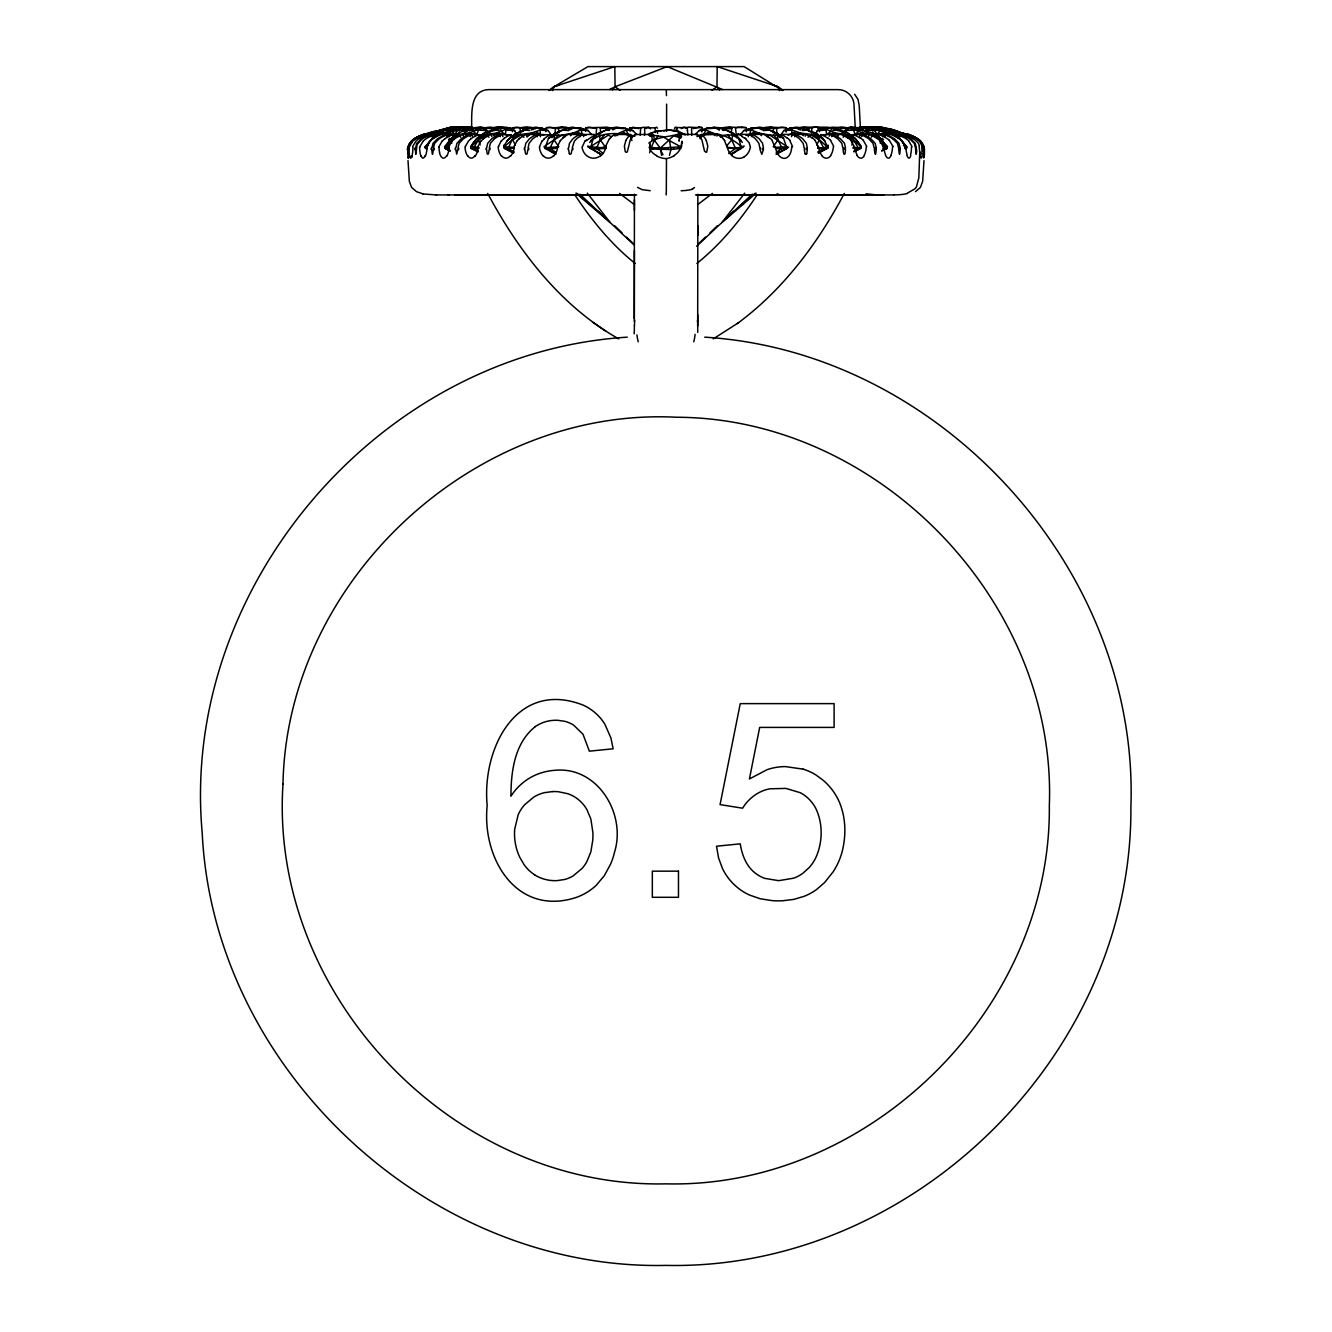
<?xml version="1.0" encoding="UTF-8"?>
<svg xmlns="http://www.w3.org/2000/svg" width="1332" height="1332" viewBox="0 0 1332 1332"><rect width="100%" height="100%" fill="white"/><g stroke="black" fill="none" stroke-linecap="round" stroke-linejoin="round"><path stroke-width="1.5" d="M634.282 332.85L634.398 325.624M634.282 318.581L634.382 250.25M634.315 321.495L634.415 199.783M634.415 210.339L634.415 194.189M673.443 156.177A36.63 28.238 -88.9 0 1 666.483 158.575L666.3 193.523M697.685 325.974L697.818 225.574M697.818 235.281L697.835 194.189M431.818 149.45L432.251 154.029M697.735 314.702L697.718 332.367M435.897 134.415L435.897 131.585M408.108 152.231L408.141 154.146L408.358 149.534M520.096 128.338L520.329 132.75M524.841 148.168L525.774 143.34L529.237 139.044A35.198 27.173 89.9 0 1 532.017 136.996L532.65 136.58A70.396 54.346 89.9 0 1 536.53 134.449L537.229 136.68M568.581 148.168L569.463 143.323L572.677 139.044A35.481 25.142 -89.4 0 1 575.258 136.996L579.42 134.432L580.053 136.68M651.914 135.648L652.147 140.326M876.306 149.467L875.673 154.046M867.032 131.685L867.315 128.754M657.475 128.172L656.443 127.123L655.311 128.138M719.68 89.927L716.966 86.78L717.215 66.6L778.138 86.78L782.95 90.526M415.467 149.484L415.684 154.062M819.53 131.685L819.796 128.738M486.63 148.152L487.678 143.34L491.475 139.044A35.764 30.42 -89.8 0 1 494.755 136.863L495.238 136.58M746.353 131.685L746.619 128.738M408.125 151.099L408.175 149.534M845.554 149.534L845.037 153.646A1.682 0.866 89 0 1 844.738 154.129M701.864 131.935L702.197 127.822L688.311 127.123L685.647 128.322M811.671 132.75L811.904 128.338M455.81 148.135L456.926 143.34L460.972 139.044A36.114 32.751 -89.9 0 1 464.685 136.746L464.951 136.58A69.48 63.004 -89.9 0 1 469.48 134.465L470.296 136.68M431.834 148.152L433.017 143.34L437.246 139.044A35.448 33.7 -89.7 0 1 440.892 136.863L441.441 136.58A69.464 66.051 -89.8 0 1 446.187 134.449L447.036 136.68M687.312 130.553L687.345 129.67A23.127 8.625 89.8 0 1 687.528 128.388M415.501 148.168L416.733 143.34L421.095 139.044A34.249 33.65 -89.6 0 1 424.392 137.113L425.457 136.563A69.564 68.365 -89.7 0 1 430.369 134.449L431.252 136.68M807.342 149.584L806.692 153.696M923.942 155.661L923.725 157.992L923.059 153.646M634.398 325.557L634.731 320.146M582.5 146.437L585.048 140.859M763.452 149.584L761.804 154.312L759.989 149.584M408.208 148.185L409.09 144.439M880.036 131.269L880.302 128.754M923.992 160.539L922.676 181.302L920.362 187.462L915.534 191.642M846.553 131.269L846.836 128.754M719.147 130.153L719.28 128.338M408.258 147.169L408.874 144.439L413.186 139.727M808.907 131.002L809.19 128.338M840.242 131.002L840.542 128.322M433.416 148.135L434.632 143.34L438.861 139.044A35.398 33.666 89.8 0 1 442.507 136.88L443.057 136.58A69.464 66.067 89.8 0 1 447.802 134.449L453.513 135.015M471.628 126.54C471.878 113.553 469.796 90.509 488.378 89.627L665.75 89.627M838.061 131.002L838.377 128.338M457.925 148.135L459.107 143.34L463.136 139.044A36.147 32.8 89.8 0 1 466.866 136.746L467.132 136.58A69.497 63.037 89.8 0 1 471.645 134.465L479.104 135.015M862.453 131.002L862.77 128.322M489.26 148.152L490.392 143.34L494.172 139.044A35.797 30.453 90 0 1 497.469 136.863L497.935 136.58A69.913 59.474 89.9 0 1 502.197 134.449L502.947 136.68M528.038 148.168L529.07 143.34L532.5 139.044A35.281 27.256 89.7 0 1 535.298 136.996L539.793 134.432L551.015 135.015M433.333 149.45L432.75 153.929M572.161 148.152L574.308 141.359A19.347 13.686 -89.4 0 1 576.573 138.878A35.964 25.508 -89.6 0 1 579.087 136.88L579.503 136.58A71.012 50.35 -89.6 0 1 583.1 134.449L594.388 134.432L595.387 137.795M409.174 148.268L409.274 146.836A5.561 4.712 -68.2 0 1 409.324 146.154L409.657 145.022M691.558 128.338L691.758 135.364M457.842 149.434L456.693 154.162L455.794 149.434M655.128 132.467L655.194 131.452A17.266 3.68 -85.9 0 0 655.261 128.371M763.153 130.036L763.253 128.754M450.183 150.982L444.938 148.351L445.77 146.004M489.177 149.484L488.494 153.596A1.698 0.899 -88.9 0 1 487.129 153.613L486.63 149.467M408.807 153.663L408.258 158.092M800.415 130.02L800.549 128.738M527.938 149.5L527.139 153.613A1.698 1.082 -88.9 0 1 525.507 153.646L524.858 149.5M873.276 130.436L873.476 128.754M572.077 149.484L571.162 153.596A1.665 1.215 -88.7 0 1 569.313 153.63M831.218 130.02L831.368 128.754M855.693 130.02L855.843 128.754M498.551 146.204L501.265 140.826M478.238 151.848L471.262 148.351L471.078 147.236M882.933 130.02L883.099 128.754M735.431 128.338L736.796 137.862L737.878 134.349L748.817 134.365A72.561 50.982 89.6 0 1 752.53 136.563L753.629 137.329A34.982 24.575 89.7 0 1 755.344 138.695L758.89 143.323L759.873 148.218M884.315 130.02L884.498 128.754M731.751 128.338L731.518 131.435A10.156 7.409 89.2 0 0 731.751 134.049M880.286 143.323L880.735 139.86L877.288 135.148L873.176 133.067L853.429 128.005L846.103 128.671M860.938 129.67L861.155 128.322M877.605 129.67C886.329 124.925 903.379 133.1 911.854 138.678L907.142 134.982L908.424 134.465A69.431 69.381 -88.4 0 1 913.336 136.563L914.851 137.129A33.65 33.633 88.3 0 1 917.964 139.044L918.913 139.727M701.465 134.965L717.498 134.382A72.278 48.518 -70.9 0 1 720.512 136.43M776.756 128.338L776.722 134.049M876.639 129.67L876.856 128.322M773.492 128.338L773.226 131.435A10.173 8.092 89.7 0 0 773.226 132.75M883.998 129.67L884.198 128.322M884.198 129.67L884.398 128.322M640.242 135.364L640.525 129.67A23.143 9.557 -89.2 0 0 640.559 128.272M897.019 134.415L897.502 131.585M555.278 134.049L555.244 128.338M785.963 127.739L786.113 132.101M697.036 136.696L697.402 134.382L699.417 136.447A45.471 17.849 89.5 0 1 700.665 138.012L701.381 139.044A21.145 8.275 89.4 0 1 701.981 140.16L704.478 151.032L706.093 152.364A1.748 1.349 88 0 0 706.743 151.965L707.825 146.204L706.326 140.526M730.669 147.652L728.321 147.369L728.154 148.285L738.694 147.652L744.205 146.02M730.552 148.351L732.933 147.652M732.767 148.568L736.779 148.568L736.946 147.652M736.779 148.568L738.694 147.652M738.561 148.351L740.259 147.369M731.351 154.229L741.375 148.385L738.86 138.295C729.12 127.905 712.12 125.258 699.167 130.569L695.121 134.565M730.469 154.412L742.707 146.82M742.54 147.735L743.556 146.57M679.187 140.826L679.42 134.449L697.152 134.382M787.911 147.719L787.329 146.786L775.474 147.352L775.291 148.252L781.401 148.918L788.527 147.236M779.57 148.535L779.753 147.619M783.183 148.535L783.366 147.619M785.997 148.252L786.196 147.352M776.29 154.212L787.012 148.351L783.516 138.278C773.359 128.804 756.759 124.908 743.822 130.586L740.376 134.582M427.139 148.535L425.474 148.318L425.324 146.786L435.298 135.148L460.123 128.005L465.118 128.505M681.801 141.725L680.802 148.351L670.945 149.517L650.615 149.001L654.362 140.31L658.208 135.981M819.863 147.636L817.665 148.252L819.863 147.636C822.36 149.084 830.136 145.088 828.071 147.719L818.681 152.88M819.696 148.318L821.727 147.619M817.765 152.048L824.791 147.619M824.591 148.535L825.99 147.636M825.84 148.318L827.022 147.352M818.331 153.047L827.488 148.351L828.337 145.205M605.727 146.087L609.523 138.511M514.219 146.204L517.266 140.443M748.8 134.482L748.184 136.68M751.864 136.68L752.497 134.365L763.819 134.365A71.978 51.998 -83 0 1 767.498 136.597L768.248 137.096A42.058 30.42 -82.6 0 1 768.814 137.512L769.263 137.862M852.963 148.268L859.923 147.636L860.788 146.004M854.761 148.318L856.526 147.636M854.045 150.849L859.023 147.636M858.807 148.535L859.923 147.636M859.756 148.318L860.622 147.352M853.762 151.848L860.738 148.351L861.105 146.537M855.227 151.082L860.738 148.351L861.205 146.803C853.712 132.001 834.615 125.807 819.063 128.988L828.238 128.005M415.967 154.013L417.099 144.439L422.061 139.044A35.048 34.449 89.6 0 1 425.607 136.98L426.407 136.563A69.547 68.365 89.6 0 1 431.318 134.449L435.015 135.015M787.179 138.095L786.529 137.612A42.358 30.27 83.7 0 0 785.63 136.98L785.014 136.563A71.578 51.215 83.9 0 0 781.118 134.432L792.207 134.382A71.578 55.261 -89.7 0 1 796.22 136.547L797.385 137.313A33.566 25.924 -89.7 0 1 799.683 139.028L803.146 143.323L804.178 148.202M669.463 155.345L670.945 149.517L669.497 140.692L662.737 136.613L653.679 135.364L649.8 136.397M717.465 134.465L717.016 136.064M916.299 153.963L916.499 149.467M881.817 150.982L887.062 148.351L885.097 148.918L884.331 147.619L887.462 146.786L877.288 135.148L863.386 133.067L849.383 128.005L844.505 130.586L853.496 130.103L855.144 134.432L863.386 133.067L866.1 135.148M886.03 148.535L886.279 147.619M886.23 146.004L887.062 148.351L883.316 150.166M887.062 148.351L887.462 146.786L875.257 135.148M905.843 138.262L906.676 135.148L907.941 135.148M903.412 145.205L906.543 148.252L904.861 148.535M905.211 147.219L904.495 146.004M905.56 148.901L906.126 146.803L906.526 148.318M906.193 148.535L906.676 146.786L896.702 135.148L881.118 130.103L868.198 127.855M792.174 134.499L791.491 136.68M807.358 148.202L806.409 143.323L802.946 139.044A33.467 25.824 -89.9 0 0 800.665 137.329L799.483 136.563A71.512 55.178 -89.9 0 0 795.47 134.382L805.843 134.382A70.829 57.709 -80 0 1 809.956 136.58L812.204 138.045M780.868 135.431L780.102 137.712M795.437 134.532L794.771 136.68M906.792 147.336L901.015 139.86L895.32 135.148L869.113 128.005L865.217 128.671M820.662 134.965L829.47 134.399M820.795 134.549L820.812 134.499A70.546 57.143 79.5 0 1 825.157 136.563L827.505 137.995M693.739 341.775L694.022 340.709A51.998 51.998 0 0 0 695.104 334.349M805.827 134.465L805.244 136.197M838.011 137.213L836.896 136.563A70.679 60.107 89.8 0 0 832.533 134.415L840.925 134.449A70.146 61.672 -78.8 0 1 845.337 136.563L847.801 138.045M832.483 134.549L831.751 136.68M852.913 134.965L860.372 134.415A69.947 63.47 -89.8 0 1 864.967 136.563L865.467 136.846A35.681 32.368 -89.8 0 1 868.98 139.028L873.009 143.34L874.192 148.152M853.046 134.532L853.063 134.482A69.813 61.089 78.8 0 1 857.608 136.58L860.239 138.078M851.847 145.055L853.446 139.86L850.865 135.165L835.364 133.067L823.043 128.005L817.332 130.586L815.767 133.916M820.545 135.414L820.162 136.563A10.506 9.84 61.7 0 1 819.863 137.546M860.355 134.465L859.706 136.264M876.289 148.152L875.174 143.34L871.128 139.044A35.614 32.301 89.9 0 0 867.632 136.863L867.115 136.58A69.897 63.403 89.8 0 0 862.537 134.432L869.213 134.432A69.464 64.419 -75.7 0 1 873.775 136.547L876.323 138.012A29.088 26.923 -77.2 0 1 877.888 138.994A19.264 17.749 -81.7 0 1 880.036 140.692M448.684 150.166L444.971 148.252L450.366 150.699M862.503 134.532L861.704 136.68M889.443 140.343A19.78 18.731 86.9 0 0 887.661 138.961A28.505 26.623 80.2 0 0 886.396 138.162L883.366 136.547A69.347 64.069 75.6 0 0 878.67 134.465L884.198 134.432A69.58 66.15 -89.8 0 1 888.977 136.563L889.51 136.863A35.514 33.766 -89.8 0 1 893.173 139.028M600.649 154.229L590.625 148.385L593.14 138.295C602.88 127.905 619.88 125.258 632.833 130.569L636.879 134.565M552.613 90.593L553.896 86.78L587.978 66.6L744.072 66.6L781.052 89.56M884.165 134.515L883.516 136.264M884.947 136.68L885.813 134.432L890.675 134.449A71.462 68.898 -68.4 0 1 895.187 136.43L898.65 138.362A27.939 26.89 -73.3 0 1 899.683 139.028A19.247 18.482 -78 0 1 901.914 140.726M885.763 134.549L885.78 134.515A69.564 66.117 89.8 0 1 890.575 136.563L891.125 136.863A35.531 33.766 89.8 0 1 894.771 139.028L899 143.34L900.182 148.152M897.002 134.982L900.682 134.449A69.414 68.232 -89.7 0 1 905.56 136.563L906.376 136.98A34.915 34.332 -89.6 0 1 909.906 139.028L914.268 143.34L915.534 148.152M852.763 135.431L851.831 137.712M900.665 134.482L899.799 136.68M900.765 136.68C902.53 131.252 909.889 137.146 913.586 139.044A16.9 16.7 -61.3 0 1 917.515 142.374M901.614 134.515L901.631 134.482A69.397 68.215 89.6 0 1 906.526 136.563L907.325 136.98A34.948 34.349 89.7 0 1 910.872 139.028L915.234 143.34L916.466 148.152M905.094 134.532L905.111 134.465A71.961 71.195 -89.5 0 1 909.723 136.43L909.939 136.547M905.66 134.982L907.641 134.465A71.262 70.596 -17.7 0 1 912.27 136.447L912.47 136.53M908.391 134.532L908.807 134.465A71.162 70.513 19.8 0 1 913.469 136.43M908.74 134.632L908.624 134.465A69.431 69.381 88 0 1 913.536 136.563L914.052 136.73M651.182 136.447L651.914 134.482L634.865 134.482M829.203 136.264L829.836 134.399A70.729 60.19 -89.9 0 1 834.198 136.563L835.314 137.213A33.916 28.871 -89.9 0 1 837.995 139.028L841.791 143.323L842.923 148.185M878.337 135.431L877.355 137.712M901.448 135.015L881.185 128.022M868.864 135.414L868.381 136.597M896.836 135.414L896.353 136.597M906.975 135.398L906.493 136.563M903.995 135.398L903.496 136.563M595.904 136.53L596.636 128.338M471.012 147.719L471.212 146.004M899.816 153.946L900.199 149.45M555.71 154.212L544.988 148.351L548.484 138.278C558.641 128.804 575.241 124.908 588.178 130.586L591.624 134.582M625.84 140.526L624.375 146.204L625.241 151.565A1.815 1.415 -87.6 0 0 627.339 151.815L630.186 140.126A20.862 8.159 -89.4 0 1 630.802 139.077L631.251 138.328A42.807 16.8 -89.5 0 1 632.717 136.48L634.681 135.015M409.873 144.489L410.755 142.957M513.32 152.88L504.512 148.351L504.445 145.904M816.649 145.055L819.263 139.86L816.083 133.067C806.959 130.486 795.637 124.892 786.563 129.803M844.322 193.44C817.848 243.273 783.066 289.91 737.295 323.576M893.039 131.585L891.458 134.415L887.745 130.103L880.286 130.503M503.929 147.719C505.511 135.814 531.052 122.661 545.304 129.803M828.071 147.719L814.468 135.148M425.807 148.535L425.324 146.786L435.298 135.148L447.302 133.067L454.961 134.432L457.592 130.103L462.887 128.005L466.783 128.671M882.533 138.228L880.569 140.543M425.208 147.336L430.985 139.86L436.68 135.148M677.305 131.851L677.838 131.052L685.73 134.715L679.853 133.566C669.53 137.296 658.125 136.147 648.767 143.057M779.353 137.246L783.832 130.586L790.375 128.005L791.974 130.103L800.632 133.067L817.665 135.148L825.091 141.042M756.709 195.521C739.976 220.729 720.545 244.472 696.852 263.47M448.468 142.424C455.86 130.519 472.76 127.123 485.897 128.671M815.134 134.432L816.083 133.067L822.926 138.278L827.838 146.786L822.593 149.833M478.821 147.352L470.879 146.786C478.305 131.985 497.469 125.941 512.937 128.988L499.4 127.156A43.939 39.843 -87.1 0 0 492.557 127.772M706.276 128.971L706.992 127.989L703.679 134.432L699.916 137.795L709.457 131.585M409.49 143.34L414.135 139.044A33.034 33.017 88.2 0 1 417.066 137.329M471.728 145.205L476.823 138.278L484.082 133.067M560.322 140.443L557.608 146.22A5.544 1.865 -78.6 0 0 557.542 146.836M744.738 193.14L721.911 222.511L756.143 193.14M506.909 141.042L515.917 133.067L516.866 134.432M444.938 148.351L444.538 146.786L451.315 138.278L458.824 133.067M542.074 140.826L539.726 146.22A5.644 5.245 58 0 0 539.776 146.836M604.095 135.165L600.249 139.877L596.919 147.369L597.202 148.934L603.396 153.496M616.949 135.681L619.08 133.067L626.023 130.103L632.833 130.569M589.676 142.457C600.216 130.986 619.713 132.85 633.949 135.831M727.089 145.421L731.751 139.877L733.083 133.067L737.428 137.229M650.565 147.419L660.306 148.168L673.592 135.864L680.719 137.879M612.354 89.927L615.068 86.78L667.149 66.6L722.477 89.494M869.113 128.005L865.184 130.586L874.408 130.103L877.022 134.432L879.553 131.585M681.285 128.571L683.649 127.173A49.184 19.331 89.6 0 1 687.112 127.772L676.656 127.522M411.455 142.058L412.237 141.209M481.018 140.826L478.088 146.187A5.611 3.13 -76.5 0 0 478.038 146.836M486.197 134.415L488.761 131.585M558.358 135.148L554.029 139.86L543.906 146.803L555.577 153.979M609.39 130.419L605.86 130.103L597.668 134.432L598.917 133.067L600.249 139.877L606.36 148.385L597.202 148.934L590.625 148.385L587.961 146.936M570.429 135.664L572.91 133.067L580.702 130.103L588.178 130.586M452.147 140.826L449.067 146.187A5.611 3.63 -75.3 0 0 449.017 146.836M551.115 89.677L553.896 86.78L559.59 84.682M465.9 135.148L468.614 133.067L476.839 134.432L478.504 130.103L487.495 130.586L482.617 128.005L468.614 133.067L454.712 135.148L446.503 147.336L446.903 148.918L449.2 148.318L444.738 147.352L456.743 135.148M871.195 137.229L873.243 135.148L880.735 139.86L885.497 147.336L885.097 148.918L881.634 150.699M442.274 140.826L439.227 146.187A5.611 5.494 -20.8 0 0 439.194 146.836M517.532 135.148L504.162 146.786L514.119 147.352L514.335 148.252L504.512 148.351L503.663 145.205M590.792 140.576L593.14 138.295M423.36 140.826L420.179 146.187A5.611 5.395 -45.6 0 0 420.113 146.836M550.982 89.56L553.896 86.78L614.818 66.6L615.068 86.78L619.996 90.276M698.035 244.239L705.494 237.113M709.973 232.834L717.432 225.707M696.569 246.237L752.28 194.089M527.106 136.98L531.368 133.067L540.026 130.103L548.168 130.586L552.647 137.246M483.732 135.165L470.879 146.786M450.815 128.022L424.059 135.148L420.146 138.678L424.875 135.015L450.815 128.022L454.212 128.505L454.395 129.67M437.395 132.268L439.81 130.103L447.652 128.022L451.748 128.521M551.831 136.83L554.795 133.067L554.029 139.86L550.283 147.336L550.599 148.918L555.81 152.331M858.441 131.585L855.161 134.415L849.766 135.631M610.988 137.113L611.804 136.447A70.779 46.953 72.4 0 1 614.618 134.482L630.469 134.482L631.068 137.862M729.803 214.735L734.548 210.722M739.293 206.693L755.077 193.306M517.998 133.483L520.246 131.585M694.538 187.496L692.457 188.844M419.197 137.496C426.523 132.534 436.463 130.036 445.338 130.403M493.473 135.664L496.636 133.067L508.957 128.005L514.668 130.586L516.233 133.916M562.787 137.995L564.868 136.447M438.544 132.268L441.192 130.103M648.801 135.148L651.664 132.85L653.679 135.364L654.362 140.31L660.306 148.168L661.654 155.428M419.314 137.496L422.261 135.148L448.135 128.022M535.198 726.689C514.568 743.073 510.955 771.544 510.955 796.186C518.098 785.031 529.12 776.423 541.874 772.677A56.76 56.76 0 0 1 555.228 770.279C597.552 766.316 626.14 813.602 614.701 851.614A73.693 73.693 0 0 1 610.589 864.118L604.378 875.59L596.453 885.064A54.928 54.928 0 0 1 586.846 892.423A56.627 56.627 0 0 1 575.89 897.568C516.55 916.566 481.685 858.624 487.179 805.494C481.668 748.251 516.816 679.137 583.166 705.128A49.334 49.334 0 0 1 595.421 713.02A49.167 49.167 0 0 1 604.828 724.125L610.922 737.995L613.136 748.784L589.36 751.165L583.016 734.265L573.659 725.141A30.919 30.919 0 0 0 564.602 721.278L557.842 720.312A40.093 40.093 0 0 0 553.213 720.362A36.347 36.347 0 0 0 535.164 726.656M693.106 128.588L699.1 127.223M843.006 137.229L845.67 135.165L853.446 139.86L861.205 146.803M549.084 90.526L553.896 86.78M519.547 138.362L522.427 136.447M697.535 204.712L712.453 193.406M425.324 146.786L428.588 145.205M728.604 153.496L734.798 148.934L735.081 147.369L731.751 139.877L727.905 135.165M420.462 138.678L425.324 135.148M442.99 136.18L447.302 133.067L457.592 130.103L466.816 130.586L462.887 128.005M427.505 146.004L425.474 148.318M830.685 131.585L826.706 134.415L817.765 136.447M712.037 90.276L716.966 86.78M446.287 133.35L450.882 130.103L457.858 130.486M532.783 129.72L535.231 128.005L544.505 128.988L536.197 127.173A53.18 44.489 89.4 0 0 532.001 127.805L522.893 127.805M724.741 128.771L729.686 127.139L746.17 127.722M587.795 146.02L590.342 146.803L608.258 135.165L611.538 136.73M429.17 136.18L433.683 133.067L438.827 134.082M504.345 138.212L507.209 136.447M484.065 138.245L487.012 136.447M555.943 133.483L558.691 131.585M738.777 322.56L713.236 338.894M799.217 129.72L796.769 128.005L787.495 128.988L795.82 127.173A54.279 45.504 -86.1 0 1 800.016 127.672M437.512 135.148L440.592 133.067L443.356 133.983M426.09 135.148L429.17 133.067L433.033 133.983M427.522 135.148L430.619 133.067L434.132 133.983M430.985 139.86L438.062 135.148M776.19 152.331L781.401 148.918L781.717 147.336L777.971 139.86L773.642 135.148M752.28 128.621L759.057 127.173A54.262 40.06 -87.9 0 1 762.786 127.639M463.669 133.35L468.731 130.103L474.925 130.469M761.721 128.771C767.515 124.509 784.814 130.27 762.853 127.739M765.001 128.771L770.412 127.139L786.529 127.839M445.471 138.362L448.901 136.447M674.492 155.661L673.592 156.194M807.975 137.229L811.271 135.148L819.263 139.86L823.426 147.336L823.076 148.918L821.511 148.535M774.491 128.638L781.867 127.173A54.196 43.14 89.1 0 1 785.897 127.622M796.303 131.585L788.111 135.231M721.445 128.471C729.486 124.492 741.758 131.119 718.714 127.722A52.547 40.526 -75.7 0 0 714.235 127.323M416.167 138.262L415.984 138.362A28.005 27.822 32.9 0 0 414.935 139.044A19.314 19.214 49.7 0 0 413.087 140.409M597.668 134.415L602.38 131.585M489.094 132.701L493.456 130.103L499.234 130.469M732.017 153.913L735.53 151.881M798.917 128.771L803.845 127.189L826.29 127.173A54.162 48.535 -86 0 1 830.768 127.689M806.826 128.655L814.918 127.173A54.296 47.053 89.8 0 1 819.263 127.656M707.858 128.455L714.252 127.139M761.721 129.72L758.591 128.005L749.383 129.004L751.098 128.005L749.883 134.432L745.953 135.364M776.323 153.913L779.903 151.865M417.249 137.829L416.317 138.362A27.955 27.706 -51 0 0 415.268 139.061A19.264 19.164 -55.4 0 0 413.003 140.859L409.673 146.17A5.594 5.145 -59.8 0 0 409.59 146.836M519.963 132.701L524.592 130.103L529.82 130.469M417.132 137.696L419.064 136.863M570.279 129.72L573.409 128.005L582.617 129.004L580.902 128.005L582.117 134.432L586.047 135.364M817.948 128.655L819.247 127.722M417.332 137.596L419.28 136.746M833.066 128.655L841.641 127.173A54.079 49.667 89.8 0 1 846.236 127.672M556.16 133.566L562.587 130.103L568.714 130.586M755.194 131.585L749.899 134.432L759.09 133.067L769.913 135.148L777.405 135.148L783.516 138.278M744.322 156.876L743.656 157.226A17.349 13.17 88.1 0 1 731.817 155.644M826.706 128.754L832.034 127.189L846.32 127.739M766.982 136.713L769.913 135.148L787.329 146.786M776.423 153.979L787.012 148.351M474.708 136.447L471.445 138.362A27.972 24.675 -80.9 0 0 470.512 139.111M796.719 128.455L801.697 127.156L809.273 127.839M841.757 128.655L850.499 127.173M458.491 136.447L455.377 138.245A28.438 26.224 80.9 0 0 454.245 139.077M846.653 128.771L847.701 128.222M852.979 128.655L861.887 127.173A53.929 51.715 88.8 0 1 866.699 127.672M408.191 158.092L408.075 146.836A5.561 4.878 -65.8 0 1 408.175 146.17L411.455 140.809A19.297 19.281 78.8 0 1 413.719 139.044A27.972 27.889 -10.8 0 1 414.785 138.345L417.565 137.063M548.484 138.278L554.595 135.148L562.087 135.148L572.91 133.067L582.101 134.432L576.806 131.585M858.874 128.655L862.004 127.522M861.837 128.788L865.134 127.539M862.803 128.788L864.951 127.839M417.149 137.063L418.431 136.447A71.545 70.862 -19.5 0 1 423.193 134.449L424.658 134.432L424.059 135.148M863.685 128.638L864.918 128.072M868.547 128.638L870.429 127.855M417.632 136.93L418.581 136.563A69.747 69.697 87.9 0 1 423.576 134.449L424.741 134.649M868.198 128.638L871.761 127.506M609.557 89.494L615.068 86.78M418.331 136.68L416.866 137.313A33.05 33.034 -88 0 0 413.936 139.044M430.219 136.447L426.856 138.245A28.422 27.456 -71.4 0 0 425.641 139.094A19.247 18.698 -75.8 0 0 423.443 140.909M720.462 136.73C727.072 133.083 736.146 135.115 741.208 140.576M613.003 129.704L616.666 127.989L622.094 128.588M867.665 128.322L874.724 127.173A41.858 41.825 88 0 1 883.149 127.706L884.664 127.855M654.795 131.701L668.764 129.803L677.838 131.052L681.618 136.763M649.15 133.783L657.925 130.536L660.755 131.152M907.242 193.273L915.051 188.694A11.039 11.039 0 0 0 916.466 186.78L918.847 177.789L919.729 152.464M888.644 133.983L891.408 133.067L894.488 135.148M905.094 147.619L905.976 147.336M660.306 148.168L680.752 146.77L669.497 140.692M479.037 148.268L471.262 148.351L470.895 146.537M867.964 127.922L870.129 127.389M826.573 127.805L838.461 127.855L830.868 127.739M850.399 127.822L862.853 127.855M630.019 131.169L630.053 127.722M897.868 133.983L901.381 133.067L904.478 135.148M663.819 131.052L668.764 129.803L673.892 131.036M698.051 135.831C713.652 129.437 729.753 136.23 741.658 146.803M544.671 146.786L547.136 147.636L558.807 146.786L554.029 139.86L562.087 135.148L565.018 136.713M898.967 133.983L902.83 133.067L909.989 135.148L912.803 137.496M590.342 146.803L601.331 147.652L606.077 146.803M868.064 127.672L878.837 127.173A53.73 53.713 12.7 0 1 883.799 127.689L882.966 127.656M870.762 127.656L872.427 127.389M610.406 128.355L608.741 127.572A20.063 14.219 -89.6 0 0 606.043 127.139L600.249 127.839L613.103 127.722A53.313 40.46 82.8 0 1 616.799 127.106L623.559 128.455M556.526 147.352L556.709 148.252L550.599 148.918L544.988 148.351M883.915 127.789L873.342 127.356L866.882 128.505M872.976 127.439L869.962 128.272A9.907 9.89 0 0 0 869.446 128.521M707.908 128.655L711.155 128.005M893.173 134.082L898.317 133.067L906.676 135.148L911.538 138.678M556.127 127.656L546.087 127.722A53.064 42.075 -86.3 0 1 550.116 127.239L557.375 128.655M559.39 127.656L558.474 127.839L569.23 127.722A52.864 39.044 -90 0 1 572.976 127.189L579.653 128.638M867.582 127.589L876.939 127.855L872.926 127.739A53.863 52.564 -80.6 0 0 867.948 127.173L861.338 127.506M523.16 127.772L530.835 127.189L535.68 128.788M873.459 127.389L869.563 128.638A9.89 9.89 -64.7 0 1 870.162 128.272M749.383 129.004L754.844 128.005M877.039 134.432L884.698 133.067L889.01 136.18M469.147 127.855L481.601 127.822M470.762 127.855L480.952 127.306M464.518 127.855L465.318 127.722A53.929 51.632 -82.9 0 1 470.096 127.206L479.02 128.655M473.126 128.655L468.015 127.223L459.573 127.189A42.924 42.391 -79.5 0 0 450.932 127.789L452.364 127.722M453.496 127.855L454.295 127.822A54.362 53.297 66.1 0 1 459.174 127.239L464.751 127.323M462.604 128.521A9.957 9.957 0 0 0 462.054 128.272L458.458 127.339A24.043 24.043 0 0 0 454.462 127.139L453.163 127.173A54.146 54.046 -9.6 0 0 448.201 127.772L463.969 127.672M447.336 127.855L449.567 127.722A54.146 53.996 80.5 0 1 454.528 127.156L459.64 127.156M449.017 127.656L448.834 127.839A42.224 42.191 87.9 0 1 457.459 127.106L458.275 127.139M492.54 127.656L485.764 127.722A53.63 49.151 -85.7 0 1 490.376 127.206L498.884 128.655M494.705 127.656L493.539 127.855L501.232 127.722A53.53 47.919 89.8 0 1 505.71 127.189L513.986 128.655M448.518 127.839L448.934 127.822A43.423 43.39 -62.6 0 1 456.676 127.106L463.836 128.638M787.495 128.988L793.572 128.005M451.365 127.755L451.631 127.722A42.757 42.241 -88.3 0 1 460.206 127.089M819.063 128.988L825.657 128.005M861.971 127.373L867.165 127.189M872.077 127.389L873.093 127.289M851.398 128.005L846.186 128.754L853.429 128.005M867.532 127.373L872.843 127.189A53.846 52.864 -78.3 0 1 873.442 127.173L877.821 127.189A53.813 53.463 58.7 0 1 882.7 127.789L884.298 127.855M880.252 128.521C889.043 127.089 898.251 131.635 905.91 135.148M467.898 127.572L471.828 127.173M878.121 128.505L881.817 128.022M880.369 128.521L884.115 128.022M880.502 128.521L884.348 128.022M878.437 128.505L882.45 128.022M866.716 128.605L871.877 128.005M627.272 337.163C380.686 352.447 179.753 586.729 202.198 832.75C213.37 1069.263 429.287 1270.678 666 1265.4C913.003 1270.711 1132.749 1053.978 1130.885 806.926C1139.443 570.329 941.058 351.615 704.728 337.163M709.906 128.588L715.334 127.989L718.997 129.704M851.048 127.306L861.238 127.855M872.76 127.289L874.391 127.156M467.998 127.323L471.944 127.123M632.966 127.189L638.577 128.638M722.61 130.419L726.14 130.103L734.332 134.432L736.463 137.229M763.286 130.586L769.413 130.103L775.84 133.566M871.261 127.239L873.559 127.139M873.775 127.223L875.141 127.139A43.074 43.04 -62.9 0 1 882.949 127.706L883.366 127.822M699.167 130.569L705.977 130.103L712.92 133.067L715.051 135.681M802.18 130.469L807.408 130.103L812.037 132.701M870.629 127.672A53.929 51.132 76 0 0 867.165 127.273L875.141 127.173M552.147 791.608L544.338 792.69A36.863 36.863 0 0 0 533.782 797.069L524.675 804.695A37.979 37.979 0 0 0 518.165 814.801L514.701 829.17A58.308 58.308 0 0 0 514.535 835.314A55.228 55.228 0 0 0 519.863 857.492L524.458 865.217A37.729 37.729 0 0 0 534.582 874.758M743.822 130.586L751.298 130.103L759.09 133.067L761.571 135.664M832.766 130.469L838.544 130.103L842.906 132.701M783.832 130.586L791.974 130.103L791.624 134.432L800.632 133.067L803.479 135.664M857.075 130.469L863.269 130.103L868.331 133.35M817.332 130.586L825.99 130.103L826.689 134.432L835.364 133.067L838.527 135.664M874.142 130.486L881.118 130.103L885.713 133.35M457.442 127.173L457.292 127.173A54.063 53.33 -74.3 0 0 452.364 127.772M886.662 130.403L892.19 130.103L894.604 132.268M867.482 127.189L873.359 127.256M464.552 127.156L464.069 127.173A53.913 52.614 88.5 0 0 459.174 127.739L455.061 127.855L464.485 127.373M882.949 127.805L882.517 127.739A53.813 53.613 -58.2 0 0 877.472 127.189L874.808 127.223A53.829 53.18 85.5 0 1 879.636 127.689L880.052 127.789M893.855 194.955L879.919 194.905M883.865 128.022L909.989 135.148M884.331 147.619L882.8 148.318L884.082 148.535M877.022 194.905L879.137 194.905M666.4 89.627L838.194 89.627A15.851 15.851 0 0 1 854.045 105.478L855.294 128.455M461.421 127.855L476.773 127.722A53.746 50.533 89.7 0 1 481.485 127.173L490.209 128.655M629.653 127.889L640.409 127.822M655.311 127.839L644.538 127.839M808.857 127.839L800.082 127.739M426.39 135.015L424.342 134.432A71.695 71.046 18.1 0 0 419.597 136.43M500.249 136.68L499.5 134.515L491.075 134.449A71.761 63.137 78.4 0 0 486.996 136.413M502.53 134.449L511.338 135.015M430.386 134.515L427.639 134.432A71.478 70.579 44.8 0 0 422.977 136.447L419.413 138.362A27.955 27.622 63.5 0 0 418.348 139.044A19.264 18.931 88.6 0 0 416.15 140.859L412.82 146.17A5.594 4.512 -70.7 0 0 412.77 146.836M432.351 139.061A27.922 26.84 76.6 0 1 433.366 138.378L436.813 136.447A71.445 68.881 67.5 0 1 441.325 134.449L446.22 134.515M458.491 136.43A71.478 66.284 75.2 0 1 462.803 134.449L469.497 134.482M522.41 136.413A72.211 58.841 79.6 0 1 526.173 134.432L536.546 134.515M564.851 136.397A72.91 52.747 82.4 0 1 568.198 134.415L579.437 134.515M895.32 135.148L896.702 135.148L906.676 146.786M408.008 160.539L409.34 181.302L411.638 187.462L416.466 191.642L423.26 193.939M448.118 194.905L635.397 194.905M695.487 194.905L883.849 194.905M436.08 194.955L449.017 194.955M454.961 194.955L636.713 194.955M696.803 194.955L877.022 194.955M876.156 194.905L866.1 193.773M876.156 127.123L874.058 127.156M741.674 127.123L742.673 127.173A54.545 38.545 -89 0 1 746.186 127.622M451.715 130.503L444.255 130.103L440.559 134.432L438.961 131.585M514.668 130.586L506.01 130.103L505.311 134.432L514.235 136.447M650.199 190.692L642.107 189.66L637.562 187.379M666.4 158.658L665.217 158.541A35.098 27.223 -89 0 1 657.009 156.177L656.51 155.661M740.092 148.285L741.375 148.385M422.81 193.939L436.58 194.955M874.508 127.206L881.301 127.755L877.139 127.239M478.571 128.005L485.747 128.804L480.602 128.005M460.123 128.005L465.284 128.605M449.55 128.022L453.563 128.505M457.858 127.256L462.054 128.421M447.652 128.022L451.498 128.521M878.404 127.439L880.585 127.755M447.885 128.022L451.631 128.521M450.183 128.022L453.879 128.505M676.107 127.139L675.424 127.506A13.303 1.532 88.5 0 0 674.525 128.921M506.343 128.005L512.937 128.988M866.682 127.722L855.227 127.722A53.979 50.799 -84.8 0 0 850.499 127.156M853.179 147.352L854.928 147.636M538.428 128.005L544.505 128.988M577.156 128.005L582.617 129.004M470.695 127.506L464.835 127.189A54.462 51.815 -82.9 0 0 461.338 127.456L464.085 127.922M620.845 128.005L624.092 128.655M648.617 127.239L648.368 127.189A46.637 18.332 -89.6 0 0 644.838 127.789M461.705 127.472L463.869 128.105A10.09 9.957 -87.4 0 1 464.385 128.322M482.234 135.631L476.856 134.432L473.559 131.585M543.889 135.231L531.368 133.067L514.335 135.148L508.574 147.336L508.924 148.918L514.235 152.048M775.474 147.352L773.193 146.786L777.971 139.86L777.205 133.067L780.169 136.83M466.866 127.539L470.163 128.788M803.113 769.13L785.464 766.599A56.66 56.66 0 0 0 767.016 769.696L749.417 778.987L759.673 727.405L834.115 727.405L834.115 703.629L740.259 703.629L720.063 804.628L742.64 808.191A43.34 43.34 0 0 1 757.209 793.622A37.596 37.596 0 0 1 769.913 788.81L785.863 788.411L800.166 792.657A35.531 35.531 0 0 1 808.358 798.501A37.762 37.762 0 0 1 815.733 808.274C823.226 823.792 822.776 842.956 815.45 858.441A42.657 42.657 0 0 1 809.223 867.515L802.88 873.259A37.263 37.263 0 0 1 793.755 878.154L778.737 880.668L764.701 878.354A34.116 34.116 0 0 1 754.545 872.543C745.953 865.517 741.891 854.511 740.259 843.839L716.499 846.22L718.581 857.958L722.46 868.497A55.128 55.128 0 0 0 731.618 882.017A57.892 57.892 0 0 0 735.564 885.897A55.494 55.494 0 0 0 749.45 895.021L760.239 898.767L772.227 900.632A87.163 87.163 0 0 0 782.633 900.765L793.922 899.366L804.245 896.286A57.276 57.276 0 0 0 816.533 889.543L824.625 882.517L833.083 871.911A69.78 69.78 0 0 0 841.891 852.63C846.303 836.146 846.02 818.014 839.376 802.147A58.824 58.824 0 0 0 831.668 789.16L829.719 786.796A64.752 64.752 0 0 0 823.209 780.319L816.133 775.074A54.063 54.063 0 0 0 803.113 769.13M856.309 148.535L857.592 148.918L857.974 147.336L853.446 139.86L848.268 135.165M505.394 127.822L502.131 127.189A42.691 38.728 89.8 0 0 494.705 127.706M737.096 136.93L738.078 137.246M426.024 147.336L426.906 147.619M461.521 128.055L454.179 127.189A54.329 54.079 -75.4 0 0 449.267 127.672M461.605 127.855L463.503 128.638M673.293 130.419L675.973 131.369M772.46 84.682L778.138 86.78L780.935 89.677M467.049 127.839L469.214 128.788M548.168 130.586L541.625 128.005L540.026 130.103L540.376 134.432L535.697 131.585M467.132 128.072L468.365 128.638M503.729 128.005L504.745 128.471M912.653 136.63L911.987 136.447A71.295 70.33 46.8 0 0 907.325 134.482M912.387 136.63L914.501 137.562A34.366 34.099 -25.9 0 1 915.8 138.295M912.603 136.746L914.684 137.829A33.683 33.317 48.8 0 1 915.317 138.195L915.833 138.495A27.406 27.223 54 0 1 916.682 139.028M622.543 131.585L632.084 137.795L628.321 134.432L625.008 127.989L625.724 128.971M471.262 148.351L476.773 151.082M914.135 136.946L915.717 137.579A34.249 33.999 18.9 0 1 916.999 138.328L917.498 138.611A26.99 26.89 13.7 0 1 918.148 139.044A19.297 19.247 7.5 0 1 920.429 140.826M504.512 148.351L513.669 153.047M914.385 137.079L914.651 137.213A33.633 33.616 -87.9 0 1 917.781 139.044L919.879 140.493M484.299 128.238L485.331 128.771M777.122 193.723L777.788 194.072A9.774 9.774 0 0 0 780.685 194.955M477.955 150.849L474.408 148.918L474.025 147.336L481.135 135.165L496.636 133.067L505.278 134.432L501.315 131.585M590.625 148.385L601.531 154.412M504.012 146.77L509.407 149.833M552.097 151.865L555.677 153.913M596.47 151.881L599.983 153.913M525.091 128.655L517.232 127.173A53.447 46.22 -86.6 0 0 512.753 127.822L520.712 127.722A55.428 47.12 -89.8 0 1 524.425 127.206L526.207 127.123A28.272 24.043 -89.8 0 1 527.106 127.139L532.983 128.788M618.764 338.894C560.772 306.227 518.648 251.265 487.678 193.44M742.057 136.563L744.405 138.078M729.62 131.585L734.332 134.415M915.783 138.312L916.283 138.611A27.023 26.873 -43.8 0 1 916.949 139.044A19.314 19.164 -86.7 0 1 919.18 140.826M595.404 128.388L589.493 127.156A41.775 29.47 89.6 0 0 587.961 127.356C577.156 129.187 606.41 125.707 607.275 128.788M524.025 137.229L520.729 135.148L512.737 139.86L515.351 145.055M676.723 134.715L681.052 137.462M893.938 135.148L901.015 139.86M593.223 322.56L606.043 331.335M773.309 131.585L776.057 133.483M873.176 133.067L880.685 138.278L883.532 142.424M847.918 133.067L855.177 138.278L860.272 145.205M893.156 139.044L897.385 143.34L898.617 148.152M619.58 193.406L634.515 204.712M909.506 135.148L912.553 137.496L909.739 135.148M720.512 136.447L721.378 137.146M488.994 137.229L486.33 135.165L478.554 139.86L480.153 145.055M890.808 130.103L893.456 132.268M745.72 139.044L749.1 142.674L750.332 146.62M635.148 263.47C611.455 244.472 592.024 220.729 575.291 195.521M811.754 131.585L814.002 133.483M576.956 193.306L592.757 206.693M597.485 210.722L602.231 214.735M575.907 193.14L610.123 222.511L587.295 193.14M451.415 140.543L449.467 138.228M889.36 140.443L892.84 146.204M919.679 140.493L920.812 141.359M579.82 194.156L633.982 244.855M920.429 140.809L923.742 146.12M919.197 140.809L922.227 146.137A5.611 5.112 61.2 0 1 922.26 146.836M614.601 225.707L622.061 232.834M626.54 237.113L633.999 244.239M908.607 140.826L911.804 146.17A5.611 5.361 48.6 0 1 911.837 146.836M863.336 140.443L866.633 146.237A5.594 5.494 -5.6 0 1 866.649 146.836M901.847 140.826L905.044 146.17A5.611 4.179 73.1 0 1 905.177 146.836M460.805 137.229L458.757 135.148L451.265 139.86L451.715 143.323M830.552 140.443L833.649 146.254A5.544 5.395 -35.1 0 1 833.665 146.836M879.936 140.826L883.016 146.204M722.777 138.445L723.859 139.694M920.612 141.359L923.009 144.439L923.459 147.502M843.239 131.585L845.803 134.415M851.131 140.826L854.062 146.254A5.578 3.213 76.6 0 1 854.212 146.836M452.447 131.585L454.961 134.415M789.776 140.459L792.457 146.32A5.611 5.245 -57.3 0 1 792.457 146.836M738.86 138.295L742.324 142.457M815.284 140.842L818.014 146.287M646.453 128.605L644.555 127.256A44.555 17.532 -88.3 0 0 640.725 128.172M875.074 154.046L874.275 149.467M921.461 142.308L922.81 144.439M772.227 140.842L774.658 146.304A5.511 1.998 78.8 0 1 774.808 146.836M921.111 142.94L921.977 144.455M854.644 94.272L858.024 99.417L859.207 105.478L860.339 126.54M724.625 140.809L726.689 146.12A5.328 1.016 78.3 0 1 726.906 146.853M899.3 153.979L898.684 149.45M660.339 149.75L663.02 154.762M454.645 137.712L453.663 135.414M827.555 145.904L827.988 146.77M480.169 137.712L479.237 135.414M569.33 153.596L568.597 149.484M428.504 136.563L428.005 135.398M425.507 136.563L425.025 135.398M432.201 136.68L431.335 134.482M512.321 137.712L511.471 135.414M805.061 153.696L804.262 149.584M435.647 136.597L435.164 135.414M463.619 136.597L463.136 135.431M491.858 136.597L491.408 135.414M448.484 136.264L447.818 134.482M551.864 137.712L551.115 135.431M472.294 136.264L471.661 134.515M526.906 136.58L526.49 135.414M424.542 134.965L423.526 134.865L424.492 134.832M916 154.013L915.6 149.467M540.509 136.68L539.81 134.482M424.658 134.432L424.675 134.465A71.578 70.646 -47.3 0 0 419.93 136.413M426.207 134.499L426.223 134.532A72.378 71.462 -79.5 0 0 424.375 135.148M426.906 134.432L426.906 134.465A72.394 71.512 -80.3 0 0 425.108 135.148M434.848 134.515L434.848 134.549A71.478 68.798 -68.7 0 0 430.203 136.413M778.138 86.78L779.436 90.593M453.346 134.515L453.363 134.549A71.478 66.084 -76.1 0 0 448.884 136.397M583.732 136.68L583.116 134.465M478.937 134.482L478.954 134.515A71.595 62.704 -79.1 0 0 474.692 136.397M499.5 134.482L499.5 134.515A69.863 59.407 -89.8 0 0 495.238 136.563M679.42 134.382L680.019 136.447M615.084 136.147L614.635 134.532M638.261 341.775L637.978 340.709A51.998 51.998 0 0 1 636.946 334.881M511.205 134.515L511.222 134.549A72.028 58.375 -79.8 0 0 507.192 136.397M425.874 146.803L426.44 148.901M447.669 147.619L447.918 148.535M445.721 147.619L445.97 148.535M550.882 134.515L550.899 134.549A70.28 50.4 -83.8 0 0 547.152 136.48L544.189 138.728A26.79 19.48 -85.4 0 0 543.822 139.061M475.474 147.636L475.69 148.535M472.977 147.636L473.193 148.535M471.378 147.352L471.611 148.268M922.377 145.554L922.51 146.12A5.561 4.645 68.8 0 1 922.56 146.836L922.876 150.949M510.273 147.619L510.489 148.535M507.209 147.619L507.409 148.535M504.978 147.352L505.194 148.252M552.247 147.619L552.43 148.535M548.634 147.619L548.817 148.535M545.804 147.352L546.003 148.252M603.679 147.369L603.846 148.285M599.067 147.652L599.233 148.568M595.054 147.652L595.221 148.568M591.741 147.369L591.908 148.285M589.293 146.82L589.46 147.735M447.802 128.322L448.002 129.67M447.602 128.322L447.802 129.67M455.144 128.322L455.361 129.67M434.498 131.585L434.981 134.415M470.862 128.322L471.062 129.67M469.247 128.322L469.547 131.002M451.698 128.754L451.964 131.269M464.685 128.754L464.968 131.685M493.623 128.338L493.922 131.002M447.502 128.754L447.685 130.02M491.458 128.322L491.758 131.002M485.164 128.754L485.447 131.269M448.901 128.754L449.067 130.02M512.204 128.754L512.47 131.685M923.426 145.604L923.492 148.168M522.81 128.338L523.093 131.002M458.524 128.754L458.724 130.453M545.62 128.738L545.887 131.685M585.381 128.754L585.63 131.269M558.508 128.338L558.791 131.435A10.173 8.092 -89.7 0 1 558.774 132.75M476.157 128.754L476.307 130.02M630.469 134.515L630.486 134.549A75.574 29.67 -89.4 0 0 628.571 136.43M500.649 128.754L500.782 130.02M600.316 128.338L600.549 131.435A10.156 7.476 -89.1 0 1 600.316 134.049M612.537 127.839L612.703 129.704M531.451 128.754L531.568 130.02M919.147 146.137A5.594 4.595 70 0 1 919.247 146.836L919.696 152.214M568.764 128.754L568.881 130.02M843.006 149.534L843.689 153.646A1.682 0.866 89 0 0 843.988 154.112M697.452 320.562L697.535 321.894M644.571 128.338L644.705 131.435A10.023 4.496 89.7 0 1 644.438 135.448M666.3 90.593L666.383 92.674M923.542 149.5L923.709 154.112L923.725 149.5M666.4 93.157L666.466 95.588M678.454 147.469L678.488 148.385M673.509 148.052L673.526 148.968M668.264 148.418L668.298 149.334M662.936 148.518L662.97 149.45M657.725 148.385L657.758 149.317M652.83 148.019L652.863 148.934M845.554 148.185L844.505 143.34L840.692 139.044A33.883 28.821 89.8 0 0 838.011 137.229M763.469 148.218L762.587 143.323L759.39 139.044A33.883 23.793 89.5 0 0 757.259 137.296L756.193 136.563A72.477 50.882 89.5 0 0 752.497 134.382M896.103 131.585L896.103 134.415M666.633 131.302L666.583 117.016A165.235 4.079 90 0 1 666.633 105.478L666.583 104.112M634.282 333.816L634.282 332.917M692.707 189.061A9.59 6.36 6.4 0 1 691.974 189.377M691.808 189.394A28.238 15.718 -0.5 0 1 681.135 190.742M552.147 791.608A48.052 48.052 0 0 1 558.424 791.741L568.081 793.789A34.232 34.232 0 0 1 577.971 799.25L579.437 800.482A37.612 37.612 0 0 1 583.516 804.711A36.597 36.597 0 0 1 586.896 809.59L590.875 819.047L592.89 832.617A76.29 76.29 0 0 1 592.757 840.242L590.859 851.847L586.829 861.737A38.645 38.645 0 0 1 582.084 868.414L573.21 875.873A33.05 33.05 0 0 1 564.685 879.47L557.142 880.618A38.445 38.445 0 0 1 534.565 874.808M907.308 193.573A52.98 52.98 0 0 1 893.855 194.822M920.212 155.061A13.82 1.299 87.2 0 1 919.779 151.865M666.3 193.706A82.301 0.916 90 0 1 666.15 194.855M923.775 146.12A5.561 4.945 64.4 0 1 923.842 146.836M924.358 148.152A13.953 1.399 86 0 1 924.108 157.309M917.931 142.79A7.659 7.176 70.8 0 1 919.43 146.087M921.994 155.794A13.636 1.482 88.1 0 1 920.229 155.128M921.96 146.437A14.003 1.715 87.9 0 1 921.761 154.229M916.682 139.011A19.264 19.247 85 0 1 918.98 140.776M906.992 154.562A14.019 2.581 85.9 0 1 905.627 146.42M910.772 155.761A13.37 3.263 88.2 0 1 906.926 155.378M911.504 146.62A14.019 3.646 87.9 0 1 910.572 154.962M908.69 140.742A19.247 18.898 89.1 0 0 906.409 138.978A27.939 27.106 74.7 0 0 905.344 138.328L901.764 136.447A71.379 68.648 68.2 0 0 897.169 134.482M872.793 131.252A9.99 9.224 87.7 0 1 872.86 130.386M883.066 146.204A5.594 3.713 75.1 0 1 883.166 146.836M885.58 154.962A14.036 4.179 85.8 0 1 883.632 146.553M885.514 155.394A13.22 4.745 88.2 0 0 889.177 158.009A13.32 4.895 89.1 0 0 891.058 155.528M892.523 146.686A14.053 5.278 88 0 1 890.942 155.178M892.823 146.204A5.611 5.478 26.6 0 1 892.856 146.836M847.851 137.929A25.475 22.361 -79.8 0 1 851.298 140.626M857.175 155.195A14.036 5.694 85.6 0 1 854.661 146.637M864.351 155.727A13.203 6.111 88 0 1 857.092 155.511M866.316 146.72A14.069 6.727 87.8 0 1 864.185 155.328M863.436 140.326A19.83 17.899 87.6 0 0 861.721 138.928A29.187 25.891 82.4 0 0 860.289 137.979M812.254 137.945A29.604 24.026 -81.1 0 1 813.536 138.928A19.397 15.568 -84.3 0 1 815.45 140.609M818.064 146.287A5.544 2.597 77.6 0 1 818.164 146.836M821.711 155.328A14.036 7.293 85.3 0 1 818.564 146.686M830.735 155.711A13.47 7.709 87.8 0 1 821.644 155.544M833.366 146.753A14.003 8.208 87.5 0 1 830.602 155.428M830.668 140.276A19.93 16.866 87.6 0 0 829.037 138.894A29.737 24.575 83.1 0 0 827.572 137.845M736.313 127.822A19.48 14.036 84.4 0 1 741.658 127.406M769.347 137.629A26.374 19.031 -83.1 0 1 772.443 140.493M791.707 146.703A13.187 8.192 84.9 0 1 784.182 158.375A13.187 8.192 84.9 0 1 775.39 146.72M789.893 140.243A20.013 14.952 89 0 0 788.427 138.844A29.537 21.462 85.7 0 0 787.245 137.945M699.067 126.89A55.544 33.35 81.8 0 1 701.781 127.256M721.461 136.963A36.097 24.043 -73.1 0 1 722.91 138.228M723.942 139.544A18.615 11.122 -86.1 0 1 724.725 140.626M731.917 155.394A13.969 9.957 84.4 0 1 727.155 146.736M750.432 146.87A14.202 10.806 87.4 0 1 744.255 156.71M744.555 137.646A30.719 23.177 79.7 0 1 745.887 138.595M737.911 133.949A72.061 48.884 69.2 0 1 742.124 136.114M701.531 134.465A60.972 23.943 89.4 0 1 705.294 138.611L705.527 139.044A20.563 8.092 89.5 0 1 706.31 140.593M630.053 128.305A52.647 30.902 -79.2 0 1 632.95 127.572M586.48 140.692A47.219 31.419 -70.2 0 1 594.472 135.514M585.198 141.075A19.281 14.685 -83.4 0 1 586.296 139.943M581.984 147.003A14.136 11.205 -83.8 0 0 588.361 156.76A17.066 13.004 -87.5 0 0 593.872 158.192A17.249 13.137 -87.9 0 0 599.35 156.527A15.784 12.021 -88.5 0 0 600.615 155.694M605.877 146.936A13.903 10.539 -87.7 0 1 600.665 155.827M605.66 146.82A5.378 0.849 -78.3 0 1 605.794 146.12M609.673 138.761A35.614 23.094 77 0 1 611.105 137.329M542.257 141.125A19.364 14.152 -85.9 0 1 543.956 139.327M543.123 155.911A14.186 10.356 -84.1 0 1 539.393 146.92M553.563 155.678A12.854 8.808 -87.6 0 1 543.206 155.761M557.742 146.903A14.003 9.424 -87.4 0 1 553.696 155.961M560.472 140.659A19.997 13.836 88.5 0 1 561.704 139.261A29.887 21.279 85.1 0 1 562.837 138.145M504.395 138.345A28.705 23.46 -81.4 0 0 503.28 139.161A19.331 16.017 -83.8 0 0 501.431 141.059M498.568 146.836A5.578 5.395 38.7 0 1 498.568 146.204M501.415 155.944A14.003 8.841 -84.9 0 1 498.168 146.953M510.556 155.644A13.453 7.859 -87.8 0 1 501.498 155.761M514.368 146.92A14.036 8.025 -87.6 0 1 510.689 155.994M514.152 146.836A5.578 2.498 -77.5 0 1 514.269 146.22M517.399 140.609A19.897 15.618 88.2 0 1 518.814 139.211M518.764 139.111A28.122 22.611 83.7 0 1 519.597 138.428M470.562 139.211A19.264 17.116 -83 0 0 468.531 140.992L465.501 146.187A5.611 5.511 11.8 0 0 465.484 146.836M467.682 156.027A14.053 7.459 -85.3 0 1 465.018 147.003M475.058 155.644A13.22 6.31 -88 0 1 467.782 155.794M478.288 146.953A14.036 6.494 -87.8 0 1 475.191 156.127M481.168 141.009A19.281 16.417 89.7 0 1 483.066 139.211M483.017 139.111A28.505 24.875 82.8 0 1 484.099 138.295M444.472 139.094A27.955 25.991 -78.4 0 1 445.504 138.411M442.374 140.942A19.231 17.999 -80.9 0 1 444.522 139.177M439.627 152.514A14.402 6.227 -85.6 0 1 438.944 146.953M446.62 155.727A13.37 5.261 -86.9 0 1 439.51 152.764M449.284 147.019A14.036 5.012 -88 0 1 446.736 156.277M452.264 140.959A19.247 17.433 89.7 0 1 454.295 139.177M421.079 156.31A14.019 4.429 -85.8 0 1 419.63 147.153M425.108 155.578A13.37 3.463 -88.1 0 1 421.178 155.961M427.189 147.103A14.036 3.413 -88 0 1 425.224 156.527M426.923 146.836A5.611 4.079 -73.5 0 1 427.023 146.17L430.169 140.826A19.247 18.265 89.5 0 1 432.4 139.127M459.14 130.386A9.99 9.224 -87.7 0 1 459.207 131.252M409.757 156.743A14.003 2.481 -86 0 1 409.09 147.469M409.873 156.144A13.636 1.665 -88 0 0 410.789 158.092A13.653 1.582 -88.9 0 0 411.755 155.994M413.02 147.519A14.003 1.499 -87.9 0 1 411.738 157.343M418.381 136.547A69.763 69.714 -88.5 0 1 423.376 134.449M675.757 130.719A67.333 7.576 -82.3 0 1 676.456 129.387M681.102 146.803A17.1 13.27 88.2 0 1 674.358 155.245M681.718 144.855A7.276 4.446 -63.5 0 1 681.451 146.803M681.951 141.225A11.239 4.862 -72.3 0 1 682.4 143.406M680.386 138.228A26.007 4.446 -88.6 0 1 681.135 136.63M657.292 132.201A12.338 2.414 78 0 1 657.725 133.433M649.616 152.73A26.39 1.798 -79.1 0 1 650.232 150M650.249 145.421A10.373 4.046 76.6 0 1 650.249 143.506M650.016 146.87A7.426 4.212 65.9 0 1 649.7 144.905M656.559 155.494A16.817 13.653 -82.4 0 1 649.117 147.186M677.039 131.385A17.116 3.13 86.4 0 1 676.956 128.371M679.037 140.359A11.722 2.614 82.7 0 1 678.92 140.942M461.871 128.272A9.957 9.94 60.7 0 1 462.404 128.521M407.376 149.767A32.384 8.608 -87 0 1 407.425 148.285M409.257 149.167A32.401 4.496 -87.2 0 1 409.29 148.035M414.735 149.617A32.268 13.054 -86.8 0 1 414.768 148.218M431.152 149.55A32.118 16.683 -86.6 0 1 431.168 148.185M434.249 148.368A32.151 4.446 -87.2 0 1 434.149 149.983M450.965 141.375A10.173 9.774 -86.7 0 1 448.534 139.327M455.178 149.5A32.051 19.664 -86.3 0 1 455.194 148.168M458.741 148.252A32.018 8.025 -87.1 0 1 458.658 149.7M486.063 149.534A32.351 22.81 -85.9 0 1 486.063 148.185M490.076 148.235A32.351 11.772 -87 0 1 489.993 149.65M559.407 127.722A41.692 32.201 89.7 0 1 565.817 127.106L569.347 128.255A9.774 7.609 -88.2 0 1 569.763 128.521M566.483 128.521A9.79 7.476 87.4 0 0 566.067 128.272L562.054 127.156A43.007 33.2 -88.4 0 0 556.143 127.805M524.358 149.55A32.318 25.591 -85.1 0 1 524.342 148.185M528.804 148.218A32.234 15.551 -86.8 0 1 528.721 149.617M568.181 149.517A32.501 28.022 -84.4 0 1 568.165 148.168M572.927 148.202A32.9 19.148 -86.5 0 1 572.827 149.584M760.705 149.5A33.217 17.749 86.4 0 1 760.605 148.168M762.97 148.202A32.95 27.539 85 0 1 762.953 149.55M804.994 149.467A32.484 14.053 86.8 0 1 804.911 148.168M805.427 154.162A1.682 1.066 88.9 0 1 805.061 153.713M806.692 153.713A1.682 1.066 88.9 0 1 806.326 154.162M806.776 148.185A32.601 24.759 85.7 0 1 806.776 149.534M843.772 149.384A32.551 10.156 86.9 0 1 843.689 148.118M844.888 148.152A32.567 21.762 86.3 0 1 844.904 149.467M875.024 149.234A32.118 6.394 87 0 1 874.941 148.052M875.607 148.118A32.168 18.398 86.6 0 1 875.607 149.384M899.433 148.968A32.168 2.797 87.1 0 1 899.383 147.935M899.433 148.102A32.168 15.268 86.8 0 1 899.466 149.351M883.449 139.327A10.173 9.774 86.7 0 1 881.035 141.375M916.383 149.417A32.234 1.382 87.1 0 1 916.516 152.414M915.667 148.102A32.218 11.489 87 0 1 915.7 149.334M924.275 148.318A32.301 6.144 87 0 1 924.341 149.833M922.826 148.068A32.284 6.91 87.2 0 1 922.86 149.251M905.827 134.482A69.647 68.881 89.6 0 1 910.655 136.547M859.656 127.139A41.558 38.811 -89.8 0 1 863.586 127.556M860.039 127.106A41.542 38.794 86.6 0 1 863.968 127.389M648.601 127.373A12.471 4.895 -90 0 1 650.565 128.888M628.454 136.647A38.428 15.085 -89.5 0 0 626.656 139.077A20.313 7.992 -89.6 0 0 625.873 140.609M631.967 140.643A9.94 4.362 -87.3 0 1 631.002 137.945M634.798 136.397A23.393 9.524 -89.2 0 1 634.581 135.115M700.915 134.615A13.486 5.095 89.8 0 1 700.199 138.711M687.895 135.115A10.206 4.146 89.5 0 1 687.578 130.603M282.983 784.115C269.031 995.454 454.262 1188.76 666 1183.848C868.914 1188.793 1051.464 1008.757 1049.333 805.793C1057.109 602.963 879.636 417.932 676.656 417.249C474.092 406.676 286.68 581.301 282.983 784.115M678.471 871.161L652.33 871.161L652.33 897.302L678.471 897.302L678.471 871.161"/></g></svg>
